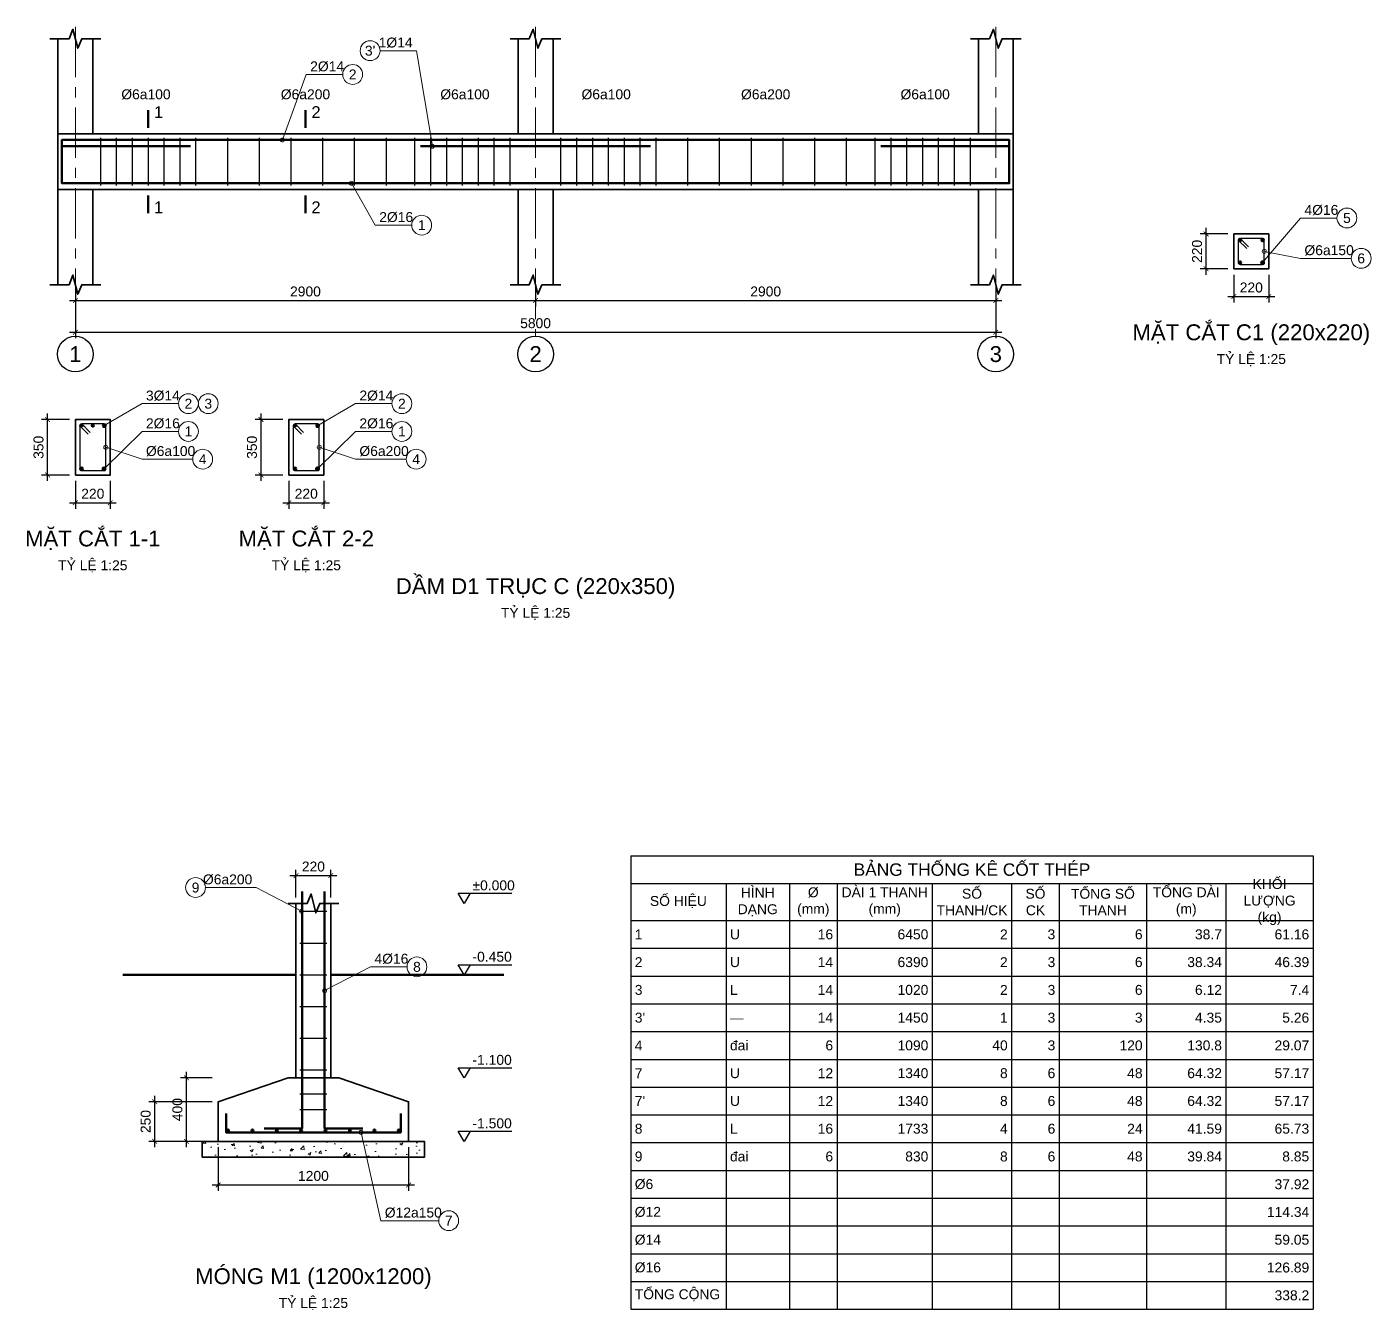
# Model space of a CAD drawing. Header units: millimetres. Extents: x -3500 to 198005, y -63125 to 18900.
# Drawn here: x -305 to 8165, y -52064 to -43975 of the extents above; entities that cross this region are included whole.
import ezdxf
from ezdxf.enums import TextEntityAlignment as Align

# ---------------------------------------------------------------- set-up
doc = ezdxf.new("R2010")
doc.units = ezdxf.units.MM
doc.header["$LTSCALE"] = 40
doc.linetypes.add('CENTER', pattern=[50.8, 31.75, -6.35, 6.35, -6.35])
for name, color, linetype, lineweight in [('A-ELEV-OTLN', 7, 'Continuous', 50), ('S-ANNO-DIMS', 1, 'Continuous', 18), ('S-ANNO-SYMB', 7, 'Continuous', 25), ('S-ANNO-TEXT', 7, 'Continuous', 18), ('S-CONC', 7, 'Continuous', 35), ('S-CONC-PATT', 8, 'Continuous', 9), ('S-GRID', 1, 'CENTER', 18), ('S-GRID-IDEN', 7, 'Continuous', 25), ('S-REBR', 1, 'Continuous', 50), ('S-REBR-STIR', 3, 'Continuous', 25)]:
    doc.layers.add(name, color=color, linetype=linetype, lineweight=lineweight)
doc.styles.add('MCP-ARIAL', font='arial.ttf')
doc.dimstyles.new('MCP-1-25', dxfattribs={"dimscale": 25, "dimtxt": 2.5, "dimasz": 1.2, "dimexe": 1.5, "dimexo": 1.5, "dimgap": 1, "dimtad": 1, "dimdec": 0, "dimdsep": 46, "dimtxsty": 'MCP-ARIAL', "dimblk": 'ARCHTICK', "dimblk1": 'ARCHTICK', "dimblk2": 'ARCHTICK', "dimcen": 0.09, "dimdle": 1.5, "dimclrd": 256, "dimclre": 256, "dimclrt": 256, "dimadec": 0, "dimazin": 0, "dimtfac": 1, "dimtdec": 4, "dimtmove": 2, "dimatfit": 3, "dimfxl": 1, "dimtolj": 1, "dimtzin": 0, "dimarcsym": 0})

# ---------------------------------------------------------------- blocks, each defined once
blk = doc.blocks.new('_ArchTick')
at = {"color": 0, "linetype": 'ByBlock', "const_width": 0.15}
blk.add_lwpolyline([(-0.5, -0.5), (0.5, 0.5)], dxfattribs=at)
blk = doc.blocks.new('*D76')
at = {"layer": 'Defpoints', "color": 0, "transparency": 16777216}
for p in [(0, -45600), (2900, -45600), (2900, -45700)]:
    blk.add_point(p, dxfattribs=at)
at = {"layer": 'S-ANNO-DIMS', "lineweight": -2, "transparency": 16777216}
for p, q in [((0, -45637.5), (0, -45737.5)), ((2900, -45637.5), (2900, -45737.5)), ((-37.5, -45700), (2937.5, -45700))]:
    blk.add_line(p, q, dxfattribs=at)
at = {"layer": 'S-ANNO-DIMS', "lineweight": -2, "transparency": 16777216, "xscale": 30, "yscale": 30, "zscale": 30, "rotation": 180}
blk.add_blockref('_ArchTick', (0, -45700), dxfattribs=at)
at = {"layer": 'S-ANNO-DIMS', "lineweight": -2, "transparency": 16777216, "xscale": 30, "yscale": 30, "zscale": 30}
blk.add_blockref('_ArchTick', (2900, -45700), dxfattribs=at)
at = {"layer": 'S-ANNO-DIMS', "transparency": 16777216, "insert": (1450, -45643.1), "char_height": 62.5, "attachment_point": 5, "style": 'MCP-ARIAL'}
blk.add_mtext('\\A1;2900', dxfattribs=at)
blk = doc.blocks.new('*D77')
at = {"layer": 'Defpoints', "color": 0, "transparency": 16777216}
for p in [(2900, -45600), (5800, -45600), (5800, -45700)]:
    blk.add_point(p, dxfattribs=at)
at = {"layer": 'S-ANNO-DIMS', "lineweight": -2, "transparency": 16777216}
for p, q in [((2900, -45637.5), (2900, -45737.5)), ((5800, -45637.5), (5800, -45737.5)), ((2862.5, -45700), (5837.5, -45700))]:
    blk.add_line(p, q, dxfattribs=at)
at = {"layer": 'S-ANNO-DIMS', "lineweight": -2, "transparency": 16777216, "xscale": 30, "yscale": 30, "zscale": 30, "rotation": 180}
blk.add_blockref('_ArchTick', (2900, -45700), dxfattribs=at)
at = {"layer": 'S-ANNO-DIMS', "lineweight": -2, "transparency": 16777216, "xscale": 30, "yscale": 30, "zscale": 30}
blk.add_blockref('_ArchTick', (5800, -45700), dxfattribs=at)
at = {"layer": 'S-ANNO-DIMS', "transparency": 16777216, "insert": (4350, -45643.1), "char_height": 62.5, "attachment_point": 5, "style": 'MCP-ARIAL'}
blk.add_mtext('\\A1;2900', dxfattribs=at)
blk = doc.blocks.new('*D78')
at = {"layer": 'Defpoints', "color": 0, "transparency": 16777216}
for p in [(0, -45600), (5800, -45600), (5800, -45900)]:
    blk.add_point(p, dxfattribs=at)
at = {"layer": 'S-ANNO-DIMS', "lineweight": -2, "transparency": 16777216}
for p, q in [((0, -45637.5), (0, -45937.5)), ((5800, -45637.5), (5800, -45937.5)), ((-37.5, -45900), (5837.5, -45900))]:
    blk.add_line(p, q, dxfattribs=at)
at = {"layer": 'S-ANNO-DIMS', "lineweight": -2, "transparency": 16777216, "xscale": 30, "yscale": 30, "zscale": 30, "rotation": 180}
blk.add_blockref('_ArchTick', (0, -45900), dxfattribs=at)
at = {"layer": 'S-ANNO-DIMS', "lineweight": -2, "transparency": 16777216, "xscale": 30, "yscale": 30, "zscale": 30}
blk.add_blockref('_ArchTick', (5800, -45900), dxfattribs=at)
at = {"layer": 'S-ANNO-DIMS', "transparency": 16777216, "insert": (2900, -45843.1), "char_height": 62.5, "attachment_point": 5, "style": 'MCP-ARIAL'}
blk.add_mtext('\\A1;5800', dxfattribs=at)
blk = doc.blocks.new('*D79')
at = {"layer": 'Defpoints', "color": 0, "transparency": 16777216}
for p in [(0, -46800), (220, -46800), (220, -46975)]:
    blk.add_point(p, dxfattribs=at)
at = {"layer": 'S-ANNO-DIMS', "lineweight": -2, "transparency": 16777216}
for p, q in [((0, -46837.5), (0, -47012.5)), ((220, -46837.5), (220, -47012.5)), ((-37.5, -46975), (257.5, -46975))]:
    blk.add_line(p, q, dxfattribs=at)
at = {"layer": 'S-ANNO-DIMS', "lineweight": -2, "transparency": 16777216, "xscale": 30, "yscale": 30, "zscale": 30, "rotation": 180}
blk.add_blockref('_ArchTick', (0, -46975), dxfattribs=at)
at = {"layer": 'S-ANNO-DIMS', "lineweight": -2, "transparency": 16777216, "xscale": 30, "yscale": 30, "zscale": 30}
blk.add_blockref('_ArchTick', (220, -46975), dxfattribs=at)
at = {"layer": 'S-ANNO-DIMS', "transparency": 16777216, "insert": (110, -46918.1), "char_height": 62.5, "attachment_point": 5, "style": 'MCP-ARIAL'}
blk.add_mtext('\\A1;220', dxfattribs=at)
blk = doc.blocks.new('*D80')
at = {"layer": 'Defpoints', "color": 0, "transparency": 16777216}
for p in [(-175, -46450), (0, -46450), (0, -46800)]:
    blk.add_point(p, dxfattribs=at)
at = {"layer": 'S-ANNO-DIMS', "lineweight": -2, "transparency": 16777216}
for p, q in [((-175, -46837.5), (-175, -46412.5)), ((-37.5, -46450), (-212.5, -46450)), ((-37.5, -46800), (-212.5, -46800))]:
    blk.add_line(p, q, dxfattribs=at)
at = {"layer": 'S-ANNO-DIMS', "lineweight": -2, "transparency": 16777216, "xscale": 30, "yscale": 30, "zscale": 30}
for p, rotation in [((-175, -46450), 90), ((-175, -46800), 270)]:
    blk.add_blockref('_ArchTick', p, dxfattribs=dict(at, rotation=rotation))
at = {"layer": 'S-ANNO-DIMS', "transparency": 16777216, "insert": (-231.9, -46625), "char_height": 62.5, "attachment_point": 5, "rotation": 90, "style": 'MCP-ARIAL'}
blk.add_mtext('\\A1;350', dxfattribs=at)
blk = doc.blocks.new('*D81')
at = {"layer": 'Defpoints', "color": 0, "transparency": 16777216}
for p in [(1345, -46800), (1565, -46800), (1565, -46975)]:
    blk.add_point(p, dxfattribs=at)
at = {"layer": 'S-ANNO-DIMS', "lineweight": -2, "transparency": 16777216}
for p, q in [((1345, -46837.5), (1345, -47012.5)), ((1565, -46837.5), (1565, -47012.5)), ((1307.5, -46975), (1602.5, -46975))]:
    blk.add_line(p, q, dxfattribs=at)
at = {"layer": 'S-ANNO-DIMS', "lineweight": -2, "transparency": 16777216, "xscale": 30, "yscale": 30, "zscale": 30, "rotation": 180}
blk.add_blockref('_ArchTick', (1345, -46975), dxfattribs=at)
at = {"layer": 'S-ANNO-DIMS', "lineweight": -2, "transparency": 16777216, "xscale": 30, "yscale": 30, "zscale": 30}
blk.add_blockref('_ArchTick', (1565, -46975), dxfattribs=at)
at = {"layer": 'S-ANNO-DIMS', "transparency": 16777216, "insert": (1455, -46918.1), "char_height": 62.5, "attachment_point": 5, "style": 'MCP-ARIAL'}
blk.add_mtext('\\A1;220', dxfattribs=at)
blk = doc.blocks.new('*D82')
at = {"layer": 'Defpoints', "color": 0, "transparency": 16777216}
for p in [(1170, -46450), (1345, -46450), (1345, -46800)]:
    blk.add_point(p, dxfattribs=at)
at = {"layer": 'S-ANNO-DIMS', "lineweight": -2, "transparency": 16777216}
for p, q in [((1170, -46837.5), (1170, -46412.5)), ((1307.5, -46450), (1132.5, -46450)), ((1307.5, -46800), (1132.5, -46800))]:
    blk.add_line(p, q, dxfattribs=at)
at = {"layer": 'S-ANNO-DIMS', "lineweight": -2, "transparency": 16777216, "xscale": 30, "yscale": 30, "zscale": 30}
for p, rotation in [((1170, -46450), 90), ((1170, -46800), 270)]:
    blk.add_blockref('_ArchTick', p, dxfattribs=dict(at, rotation=rotation))
at = {"layer": 'S-ANNO-DIMS', "transparency": 16777216, "insert": (1113.1, -46625), "char_height": 62.5, "attachment_point": 5, "rotation": 90, "style": 'MCP-ARIAL'}
blk.add_mtext('\\A1;350', dxfattribs=at)
blk = doc.blocks.new('*D83')
at = {"layer": 'Defpoints', "color": 0, "transparency": 16777216}
for p in [(7300, -45500), (7520, -45500), (7520, -45675)]:
    blk.add_point(p, dxfattribs=at)
at = {"layer": 'S-ANNO-DIMS', "lineweight": -2, "transparency": 16777216}
for p, q in [((7300, -45537.5), (7300, -45712.5)), ((7520, -45537.5), (7520, -45712.5)), ((7262.5, -45675), (7557.5, -45675))]:
    blk.add_line(p, q, dxfattribs=at)
at = {"layer": 'S-ANNO-DIMS', "lineweight": -2, "transparency": 16777216, "xscale": 30, "yscale": 30, "zscale": 30, "rotation": 180}
blk.add_blockref('_ArchTick', (7300, -45675), dxfattribs=at)
at = {"layer": 'S-ANNO-DIMS', "lineweight": -2, "transparency": 16777216, "xscale": 30, "yscale": 30, "zscale": 30}
blk.add_blockref('_ArchTick', (7520, -45675), dxfattribs=at)
at = {"layer": 'S-ANNO-DIMS', "transparency": 16777216, "insert": (7410, -45618.1), "char_height": 62.5, "attachment_point": 5, "style": 'MCP-ARIAL'}
blk.add_mtext('\\A1;220', dxfattribs=at)
blk = doc.blocks.new('*D84')
at = {"layer": 'Defpoints', "color": 0, "transparency": 16777216}
for p in [(7125, -45280), (7300, -45280), (7300, -45500)]:
    blk.add_point(p, dxfattribs=at)
at = {"layer": 'S-ANNO-DIMS', "lineweight": -2, "transparency": 16777216}
for p, q in [((7262.5, -45280), (7087.5, -45280)), ((7125, -45537.5), (7125, -45242.5)), ((7262.5, -45500), (7087.5, -45500))]:
    blk.add_line(p, q, dxfattribs=at)
at = {"layer": 'S-ANNO-DIMS', "lineweight": -2, "transparency": 16777216, "xscale": 30, "yscale": 30, "zscale": 30}
for p, rotation in [((7125, -45280), 90), ((7125, -45500), 270)]:
    blk.add_blockref('_ArchTick', p, dxfattribs=dict(at, rotation=rotation))
at = {"layer": 'S-ANNO-DIMS', "transparency": 16777216, "insert": (7068.1, -45390), "char_height": 62.5, "attachment_point": 5, "rotation": 90, "style": 'MCP-ARIAL'}
blk.add_mtext('\\A1;220', dxfattribs=at)
blk = doc.blocks.new('*D85')
at = {"layer": 'Defpoints', "color": 0, "transparency": 16777216}
for p in [(900, -51000), (2100, -51000), (2100, -51275)]:
    blk.add_point(p, dxfattribs=at)
at = {"layer": 'S-ANNO-DIMS', "lineweight": -2, "transparency": 16777216}
for p, q in [((900, -51037.5), (900, -51312.5)), ((2100, -51037.5), (2100, -51312.5)), ((862.5, -51275), (2137.5, -51275))]:
    blk.add_line(p, q, dxfattribs=at)
at = {"layer": 'S-ANNO-DIMS', "lineweight": -2, "transparency": 16777216, "xscale": 30, "yscale": 30, "zscale": 30, "rotation": 180}
blk.add_blockref('_ArchTick', (900, -51275), dxfattribs=at)
at = {"layer": 'S-ANNO-DIMS', "lineweight": -2, "transparency": 16777216, "xscale": 30, "yscale": 30, "zscale": 30}
blk.add_blockref('_ArchTick', (2100, -51275), dxfattribs=at)
at = {"layer": 'S-ANNO-DIMS', "transparency": 16777216, "insert": (1500, -51218.1), "char_height": 62.5, "attachment_point": 5, "style": 'MCP-ARIAL'}
blk.add_mtext('\\A1;1200', dxfattribs=at)
blk = doc.blocks.new('*D86')
at = {"layer": 'Defpoints', "color": 0, "transparency": 16777216}
for p in [(1610, -49325), (1390, -49500), (1610, -49500)]:
    blk.add_point(p, dxfattribs=at)
at = {"layer": 'S-ANNO-DIMS', "lineweight": -2, "transparency": 16777216}
for p, q in [((1390, -49462.5), (1390, -49287.5)), ((1610, -49462.5), (1610, -49287.5)), ((1352.5, -49325), (1647.5, -49325))]:
    blk.add_line(p, q, dxfattribs=at)
at = {"layer": 'S-ANNO-DIMS', "lineweight": -2, "transparency": 16777216, "xscale": 30, "yscale": 30, "zscale": 30, "rotation": 180}
blk.add_blockref('_ArchTick', (1390, -49325), dxfattribs=at)
at = {"layer": 'S-ANNO-DIMS', "lineweight": -2, "transparency": 16777216, "xscale": 30, "yscale": 30, "zscale": 30}
blk.add_blockref('_ArchTick', (1610, -49325), dxfattribs=at)
at = {"layer": 'S-ANNO-DIMS', "transparency": 16777216, "insert": (1500, -49268.1), "char_height": 62.5, "attachment_point": 5, "style": 'MCP-ARIAL'}
blk.add_mtext('\\A1;220', dxfattribs=at)
blk = doc.blocks.new('*D87')
at = {"layer": 'Defpoints', "color": 0, "transparency": 16777216}
for p in [(700, -50600), (900, -50600), (900, -51000)]:
    blk.add_point(p, dxfattribs=at)
at = {"layer": 'S-ANNO-DIMS', "lineweight": -2, "transparency": 16777216}
for p, q in [((700, -51037.5), (700, -50562.5)), ((862.5, -50600), (662.5, -50600)), ((862.5, -51000), (662.5, -51000))]:
    blk.add_line(p, q, dxfattribs=at)
at = {"layer": 'S-ANNO-DIMS', "lineweight": -2, "transparency": 16777216, "xscale": 30, "yscale": 30, "zscale": 30}
for p, rotation in [((700, -50600), 90), ((700, -51000), 270)]:
    blk.add_blockref('_ArchTick', p, dxfattribs=dict(at, rotation=rotation))
at = {"layer": 'S-ANNO-DIMS', "transparency": 16777216, "insert": (643.1, -50800), "char_height": 62.5, "attachment_point": 5, "rotation": 90, "style": 'MCP-ARIAL'}
blk.add_mtext('\\A1;400', dxfattribs=at)
blk = doc.blocks.new('*D88')
at = {"layer": 'Defpoints', "color": 0, "transparency": 16777216}
for p in [(500, -50750), (900, -50750), (900, -51000)]:
    blk.add_point(p, dxfattribs=at)
at = {"layer": 'S-ANNO-DIMS', "lineweight": -2, "transparency": 16777216}
for p, q in [((500, -51037.5), (500, -50712.5)), ((862.5, -50750), (462.5, -50750)), ((862.5, -51000), (462.5, -51000))]:
    blk.add_line(p, q, dxfattribs=at)
at = {"layer": 'S-ANNO-DIMS', "lineweight": -2, "transparency": 16777216, "xscale": 30, "yscale": 30, "zscale": 30}
for p, rotation in [((500, -50750), 90), ((500, -51000), 270)]:
    blk.add_blockref('_ArchTick', p, dxfattribs=dict(at, rotation=rotation))
at = {"layer": 'S-ANNO-DIMS', "transparency": 16777216, "insert": (443.1, -50875), "char_height": 62.5, "attachment_point": 5, "rotation": 90, "style": 'MCP-ARIAL'}
blk.add_mtext('\\A1;250', dxfattribs=at)
blk = doc.blocks.new('*T89')
at = {"layer": 'S-ANNO-TEXT', "color": 0, "linetype": 'ByBlock', "lineweight": -2, "transparency": 16777216}
for p, q in [((0, 0), (4300, 0)), ((0, 0), (0, -2858.1)), ((4300, 0), (4300, -2858.1)), ((0, -175), (4300, -175)), ((600, -175), (600, -2858.1)), ((1000, -175), (1000, -2858.1)), ((1300, -175), (1300, -2858.1)), ((1900, -175), (1900, -2858.1)), ((2400, -175), (2400, -2858.1)), ((2700, -175), (2700, -2858.1)), ((3250, -175), (3250, -2858.1)), ((3750, -175), (3750, -2858.1)), ((0, -408.1), (4300, -408.1)), ((0, -583.1), (4300, -583.1)), ((0, -758.1), (4300, -758.1)), ((0, -933.1), (4300, -933.1)), ((0, -1108.1), (4300, -1108.1)), ((0, -1283.1), (4300, -1283.1)), ((0, -1458.1), (4300, -1458.1)), ((0, -1633.1), (4300, -1633.1)), ((0, -1808.1), (4300, -1808.1)), ((0, -1983.1), (4300, -1983.1)), ((0, -2158.1), (4300, -2158.1)), ((0, -2333.1), (4300, -2333.1)), ((0, -2508.1), (4300, -2508.1)), ((0, -2683.1), (4300, -2683.1)), ((0, -2858.1), (4300, -2858.1))]:
    blk.add_line(p, q, dxfattribs=at)
at = {"layer": 'S-ANNO-TEXT', "color": 0, "transparency": 16777216, "style": 'MCP-ARIAL'}
for s, insert, char_height, width, attachment_point in [('BẢNG THỐNG KÊ CỐT THÉP', (2150, -87.5), 78.125, 4250, 5), ('KHỐI LƯỢNG (kg)', (4025, -291.6), 62.5, 500, 5), ('SỐ HIỆU', (300, -291.6), 62.5, 550, 5), ('HÌNH DẠNG', (800, -291.6), 62.5, 350, 5), ('Ø (mm)', (1150, -291.6), 62.5, 250, 5), ('DÀI 1 THANH (mm)', (1600, -291.6), 62.5, 550, 5), ('SỐ THANH/CK', (2150, -291.6), 62.5, 450, 5), ('SỐ CK', (2550, -291.6), 62.5, 250, 5), ('TỔNG SỐ THANH', (2975, -291.6), 62.5, 500, 5), ('TỔNG DÀI (m)', (3500, -291.6), 62.5, 450, 5), ('1', (25, -495.6), 62.5, 550, 4), ('U', (625, -495.6), 62.5, 350, 4), ('16', (1275, -495.6), 62.5, 250, 6), ('6450', (1875, -495.6), 62.5, 550, 6), ('2', (2375, -495.6), 62.5, 450, 6), ('3', (2675, -495.6), 62.5, 250, 6), ('6', (3225, -495.6), 62.5, 500, 6), ('38.7', (3725, -495.6), 62.5, 450, 6), ('61.16', (4275, -495.6), 62.5, 500, 6), ('2', (25, -670.6), 62.5, 550, 4), ('U', (625, -670.6), 62.5, 350, 4), ('14', (1275, -670.6), 62.5, 250, 6), ('6390', (1875, -670.6), 62.5, 550, 6), ('2', (2375, -670.6), 62.5, 450, 6), ('3', (2675, -670.6), 62.5, 250, 6), ('6', (3225, -670.6), 62.5, 500, 6), ('38.34', (3725, -670.6), 62.5, 450, 6), ('46.39', (4275, -670.6), 62.5, 500, 6), ('3', (25, -845.6), 62.5, 550, 4), ('L', (625, -845.6), 62.5, 350, 4), ('14', (1275, -845.6), 62.5, 250, 6), ('1020', (1875, -845.6), 62.5, 550, 6), ('2', (2375, -845.6), 62.5, 450, 6), ('3', (2675, -845.6), 62.5, 250, 6), ('6', (3225, -845.6), 62.5, 500, 6), ('6.12', (3725, -845.6), 62.5, 450, 6), ('7.4', (4275, -845.6), 62.5, 500, 6), ("3'", (25, -1020.6), 62.5, 550, 4), ('14', (1275, -1020.6), 62.5, 250, 6), ('1450', (1875, -1020.6), 62.5, 550, 6), ('1', (2375, -1020.6), 62.5, 450, 6), ('3', (2675, -1020.6), 62.5, 250, 6), ('3', (3225, -1020.6), 62.5, 500, 6), ('4.35', (3725, -1020.6), 62.5, 450, 6), ('5.26', (4275, -1020.6), 62.5, 500, 6), ('—', (625, -1020.6), 62.5, 350, 4), ('4', (25, -1195.6), 62.5, 550, 4), ('đai', (625, -1195.6), 62.5, 350, 4), ('6', (1275, -1195.6), 62.5, 250, 6), ('1090', (1875, -1195.6), 62.5, 550, 6), ('40', (2375, -1195.6), 62.5, 450, 6), ('3', (2675, -1195.6), 62.5, 250, 6), ('120', (3225, -1195.6), 62.5, 500, 6), ('130.8', (3725, -1195.6), 62.5, 450, 6), ('29.07', (4275, -1195.6), 62.5, 500, 6), ('7', (25, -1370.6), 62.5, 550, 4), ('U', (625, -1370.6), 62.5, 350, 4), ('12', (1275, -1370.6), 62.5, 250, 6), ('1340', (1875, -1370.6), 62.5, 550, 6), ('8', (2375, -1370.6), 62.5, 450, 6), ('6', (2675, -1370.6), 62.5, 250, 6), ('48', (3225, -1370.6), 62.5, 500, 6), ('64.32', (3725, -1370.6), 62.5, 450, 6), ('57.17', (4275, -1370.6), 62.5, 500, 6), ("7'", (25, -1545.6), 62.5, 550, 4), ('U', (625, -1545.6), 62.5, 350, 4), ('12', (1275, -1545.6), 62.5, 250, 6), ('1340', (1875, -1545.6), 62.5, 550, 6), ('8', (2375, -1545.6), 62.5, 450, 6), ('6', (2675, -1545.6), 62.5, 250, 6), ('48', (3225, -1545.6), 62.5, 500, 6), ('64.32', (3725, -1545.6), 62.5, 450, 6), ('57.17', (4275, -1545.6), 62.5, 500, 6), ('8', (25, -1720.6), 62.5, 550, 4), ('L', (625, -1720.6), 62.5, 350, 4), ('16', (1275, -1720.6), 62.5, 250, 6), ('1733', (1875, -1720.6), 62.5, 550, 6), ('4', (2375, -1720.6), 62.5, 450, 6), ('6', (2675, -1720.6), 62.5, 250, 6), ('24', (3225, -1720.6), 62.5, 500, 6), ('41.59', (3725, -1720.6), 62.5, 450, 6), ('65.73', (4275, -1720.6), 62.5, 500, 6), ('9', (25, -1895.6), 62.5, 550, 4), ('đai', (625, -1895.6), 62.5, 350, 4), ('6', (1275, -1895.6), 62.5, 250, 6), ('830', (1875, -1895.6), 62.5, 550, 6), ('8', (2375, -1895.6), 62.5, 450, 6), ('6', (2675, -1895.6), 62.5, 250, 6), ('48', (3225, -1895.6), 62.5, 500, 6), ('39.84', (3725, -1895.6), 62.5, 450, 6), ('8.85', (4275, -1895.6), 62.5, 500, 6), ('Ø6', (25, -2070.6), 62.5, 550, 4), ('37.92', (4275, -2070.6), 62.5, 500, 6), ('Ø12', (25, -2245.6), 62.5, 550, 4), ('114.34', (4275, -2245.6), 62.5, 500, 6), ('Ø14', (25, -2420.6), 62.5, 550, 4), ('59.05', (4275, -2420.6), 62.5, 500, 6), ('Ø16', (25, -2595.6), 62.5, 550, 4), ('126.89', (4275, -2595.6), 62.5, 500, 6), ('TỔNG CỘNG', (25, -2770.6), 62.5, 550, 4), ('338.2', (4275, -2770.6), 62.5, 500, 6)]:
    blk.add_mtext(s, dxfattribs=dict(at, insert=insert, char_height=char_height, width=width, attachment_point=attachment_point))

msp = doc.modelspace()

# ---------------------------------------------------------------- hatches: boundary and pattern name
at = {"layer": 'S-CONC-PATT'}
h = msp.add_hatch(dxfattribs=at)
h.set_pattern_fill('AR-CONC', color=256, style=0)
h.paths.add_polyline_path([(800, -51100), (2200, -51100), (2200, -51000), (800, -51000)], flags=16)
at = {"layer": 'S-REBR'}
for points in [[(7347, -45319), (7345.93, -45315), (7343, -45312.07), (7339, -45311), (7335, -45312.07), (7332.07, -45315), (7331, -45319), (7332.07, -45323), (7335, -45325.93), (7339, -45327), (7343, -45325.93), (7345.93, -45323)], [(7489, -45319), (7487.93, -45315), (7485, -45312.07), (7481, -45311), (7477, -45312.07), (7474.07, -45315), (7473, -45319), (7474.07, -45323), (7477, -45325.93), (7481, -45327), (7485, -45325.93), (7487.93, -45323)], [(7347, -45461), (7345.93, -45457), (7343, -45454.07), (7339, -45453), (7335, -45454.07), (7332.07, -45457), (7331, -45461), (7332.07, -45465), (7335, -45467.93), (7339, -45469), (7343, -45467.93), (7345.93, -45465)], [(7489, -45461), (7487.93, -45457), (7485, -45454.07), (7481, -45453), (7477, -45454.07), (7474.07, -45457), (7473, -45461), (7474.07, -45465), (7477, -45467.93), (7481, -45469), (7485, -45467.93), (7487.93, -45465)], [(45, -46488), (44.06, -46484.5), (41.5, -46481.94), (38, -46481), (34.5, -46481.94), (31.94, -46484.5), (31, -46488), (31.94, -46491.5), (34.5, -46494.06), (38, -46495), (41.5, -46494.06), (44.06, -46491.5)], [(117, -46488), (116.06, -46484.5), (113.5, -46481.94), (110, -46481), (106.5, -46481.94), (103.94, -46484.5), (103, -46488), (103.94, -46491.5), (106.5, -46494.06), (110, -46495), (113.5, -46494.06), (116.06, -46491.5)], [(189, -46488), (188.06, -46484.5), (185.5, -46481.94), (182, -46481), (178.5, -46481.94), (175.94, -46484.5), (175, -46488), (175.94, -46491.5), (178.5, -46494.06), (182, -46495), (185.5, -46494.06), (188.06, -46491.5)], [(1390, -46488), (1389.06, -46484.5), (1386.5, -46481.94), (1383, -46481), (1379.5, -46481.94), (1376.94, -46484.5), (1376, -46488), (1376.94, -46491.5), (1379.5, -46494.06), (1383, -46495), (1386.5, -46494.06), (1389.06, -46491.5)], [(1534, -46488), (1533.06, -46484.5), (1530.5, -46481.94), (1527, -46481), (1523.5, -46481.94), (1520.94, -46484.5), (1520, -46488), (1520.94, -46491.5), (1523.5, -46494.06), (1527, -46495), (1530.5, -46494.06), (1533.06, -46491.5)], [(47, -46761), (45.93, -46757), (43, -46754.07), (39, -46753), (35, -46754.07), (32.07, -46757), (31, -46761), (32.07, -46765), (35, -46767.93), (39, -46769), (43, -46767.93), (45.93, -46765)], [(189, -46761), (187.93, -46757), (185, -46754.07), (181, -46753), (177, -46754.07), (174.07, -46757), (173, -46761), (174.07, -46765), (177, -46767.93), (181, -46769), (185, -46767.93), (187.93, -46765)], [(1392, -46761), (1390.93, -46757), (1388, -46754.07), (1384, -46753), (1380, -46754.07), (1377.07, -46757), (1376, -46761), (1377.07, -46765), (1380, -46767.93), (1384, -46769), (1388, -46767.93), (1390.93, -46765)], [(1534, -46761), (1532.93, -46757), (1530, -46754.07), (1526, -46753), (1522, -46754.07), (1519.07, -46757), (1518, -46761), (1519.07, -46765), (1522, -46767.93), (1526, -46769), (1530, -46767.93), (1532.93, -46765)], [(968, -50932), (966.85, -50928.47), (963.85, -50926.29), (960.15, -50926.29), (957.15, -50928.47), (956, -50932), (957.15, -50935.53), (960.15, -50937.71), (963.85, -50937.71), (966.85, -50935.53)], [(1121.71, -50932), (1120.57, -50928.47), (1117.57, -50926.29), (1113.86, -50926.29), (1110.86, -50928.47), (1109.71, -50932), (1110.86, -50935.53), (1113.86, -50937.71), (1117.57, -50937.71), (1120.57, -50935.53)], [(1275.43, -50932), (1274.28, -50928.47), (1271.28, -50926.29), (1267.57, -50926.29), (1264.57, -50928.47), (1263.43, -50932), (1264.57, -50935.53), (1267.57, -50937.71), (1271.28, -50937.71), (1274.28, -50935.53)], [(1429.14, -50932), (1428, -50928.47), (1425, -50926.29), (1421.29, -50926.29), (1418.29, -50928.47), (1417.14, -50932), (1418.29, -50935.53), (1421.29, -50937.71), (1425, -50937.71), (1428, -50935.53)], [(1582.86, -50932), (1581.71, -50928.47), (1578.71, -50926.29), (1575, -50926.29), (1572, -50928.47), (1570.86, -50932), (1572, -50935.53), (1575, -50937.71), (1578.71, -50937.71), (1581.71, -50935.53)], [(1736.57, -50932), (1735.43, -50928.47), (1732.43, -50926.29), (1728.72, -50926.29), (1725.72, -50928.47), (1724.57, -50932), (1725.72, -50935.53), (1728.72, -50937.71), (1732.43, -50937.71), (1735.43, -50935.53)], [(1890.29, -50932), (1889.14, -50928.47), (1886.14, -50926.29), (1882.43, -50926.29), (1879.43, -50928.47), (1878.29, -50932), (1879.43, -50935.53), (1882.43, -50937.71), (1886.14, -50937.71), (1889.14, -50935.53)], [(2044, -50932), (2042.85, -50928.47), (2039.85, -50926.29), (2036.15, -50926.29), (2033.15, -50928.47), (2032, -50932), (2033.15, -50935.53), (2036.15, -50937.71), (2039.85, -50937.71), (2042.85, -50935.53)]]:
    msp.add_hatch(color=256, dxfattribs=at).paths.add_polyline_path(points, flags=16)

# ---------------------------------------------------------------- linework, layer by layer
at = {"layer": 'A-ELEV-OTLN'}
for p, q in [((300, -49950), (1390, -49950)), ((1610, -49950), (2700, -49950))]:
    msp.add_line(p, q, dxfattribs=at)
at = {"layer": 'S-ANNO-SYMB'}
for p, q in [((2412.5, -49436.25), (2750, -49436.25)), ((2412.5, -49886.25), (2750, -49886.25)), ((2412.5, -50536.25), (2750, -50536.25)), ((2412.5, -50936.25), (2750, -50936.25))]:
    msp.add_line(p, q, dxfattribs=at)
at = {"layer": 'S-ANNO-SYMB', "const_width": 15}
for points in [[(458, -44612.5), (458, -44500)], [(1450, -44612.5), (1450, -44500)], [(458, -45037.5), (458, -45150)], [(1450, -45037.5), (1450, -45150)]]:
    msp.add_lwpolyline(points, dxfattribs=at)
at = {"layer": 'S-ANNO-SYMB'}
for points in [[(2450, -49500), (2412.5, -49436.25), (2487.5, -49436.25)], [(2450, -49950), (2412.5, -49886.25), (2487.5, -49886.25)], [(2450, -50600), (2412.5, -50536.25), (2487.5, -50536.25)], [(2450, -51000), (2412.5, -50936.25), (2487.5, -50936.25)]]:
    msp.add_lwpolyline(points, close=True, dxfattribs=at)
at = {"layer": 'S-ANNO-TEXT'}
for points in [[(2250, -44727), (2150, -44125), (1920, -44125)], [(1305, -44688), (1455, -44275), (1685, -44275)], [(1740, -44961), (1890, -45225), (2120, -45225)], [(7481, -45461), (7720, -45180), (7950, -45180)], [(7492, -45390), (7720, -45434), (8040, -45434)], [(182, -46488), (420, -46350), (650, -46350)], [(1527, -46488), (1765, -46350), (1995, -46350)], [(181, -46761), (420, -46525), (650, -46525)], [(1526, -46761), (1765, -46525), (1995, -46525)], [(192, -46625), (420, -46700), (740, -46700)], [(1537, -46625), (1765, -46700), (2085, -46700)], [(1425, -49550), (1140, -49400), (820, -49400)], [(1571, -50050), (1860, -49900), (2090, -49900)], [(1800, -50944), (1925, -51500), (2290, -51500)]]:
    msp.add_lwpolyline(points, dxfattribs=at)
for centre, radius in [((1857.5, -44125), 62.5), ((1747.5, -44275), 62.5), ((1305, -44688), 12.5), ((2250, -44727), 12.5), ((1740, -44961), 12.5), ((8012.5, -45180), 62.5), ((2182.5, -45225), 62.5), ((7492, -45390), 12.5), ((8102.5, -45434), 62.5), ((7481, -45461), 12.5), ((712.5, -46350), 62.5), ((837.5, -46350), 62.5), ((2057.5, -46350), 62.5), ((182, -46488), 12.5), ((712.5, -46525), 62.5), ((1527, -46488), 12.5), ((2057.5, -46525), 62.5), ((192, -46625), 12.5), ((802.5, -46700), 62.5), ((1537, -46625), 12.5), ((2147.5, -46700), 62.5), ((181, -46761), 12.5), ((1526, -46761), 12.5), ((757.5, -49400), 62.5), ((1425, -49550), 12.5), ((2152.5, -49900), 62.5), ((1571, -50050), 12.5), ((1800, -50944), 12.5), ((2352.5, -51500), 62.5)]:
    msp.add_circle(centre, radius, dxfattribs=at)
at = {"layer": 'S-CONC'}
for p, q in [((-110, -44650), (-110, -44050)), ((110, -44650), (110, -44050)), ((2790, -44650), (2790, -44050)), ((3010, -44650), (3010, -44050)), ((5690, -44650), (5690, -44050)), ((5910, -44650), (5910, -44050)), ((-110, -45600), (-110, -45000)), ((110, -45600), (110, -45000)), ((2790, -45600), (2790, -45000)), ((3010, -45600), (3010, -45000)), ((5690, -45600), (5690, -45000)), ((5910, -45600), (5910, -45000)), ((1390, -50600), (1390, -49500)), ((1610, -50600), (1610, -49500))]:
    msp.add_line(p, q, dxfattribs=at)
for points in [[(-160, -44050), (-40, -44050), (-15, -43990), (15, -44110), (40, -44050), (160, -44050)], [(2740, -44050), (2860, -44050), (2885, -43990), (2915, -44110), (2940, -44050), (3060, -44050)], [(5640, -44050), (5760, -44050), (5785, -43990), (5815, -44110), (5840, -44050), (5960, -44050)], [(-160, -45600), (-40, -45600), (-15, -45540), (15, -45660), (40, -45600), (160, -45600)], [(2740, -45600), (2860, -45600), (2885, -45540), (2915, -45660), (2940, -45600), (3060, -45600)], [(5640, -45600), (5760, -45600), (5785, -45540), (5815, -45660), (5840, -45600), (5960, -45600)], [(1340, -49500), (1460, -49500), (1485, -49440), (1515, -49560), (1540, -49500), (1660, -49500)]]:
    msp.add_lwpolyline(points, dxfattribs=at)
for points in [[(-110, -45000), (5910, -45000), (5910, -44650), (-110, -44650)], [(7300, -45500), (7520, -45500), (7520, -45280), (7300, -45280)], [(0, -46800), (220, -46800), (220, -46450), (0, -46450)], [(1345, -46800), (1565, -46800), (1565, -46450), (1345, -46450)], [(900, -51000), (2100, -51000), (2100, -50750), (1660, -50600), (1340, -50600), (900, -50750)], [(800, -51100), (2200, -51100), (2200, -51000), (800, -51000)]]:
    msp.add_lwpolyline(points, close=True, dxfattribs=at)
at = {"layer": 'S-GRID', "ltscale": 0.25}
for p, q in [((0, -43975), (0, -45925)), ((2900, -43975), (2900, -45925)), ((5800, -43975), (5800, -45925))]:
    msp.add_line(p, q, dxfattribs=at)
at = {"layer": 'S-GRID-IDEN'}
for centre in [(0, -46037.5), (2900, -46037.5), (5800, -46037.5)]:
    msp.add_circle(centre, 112.5, dxfattribs=at)
at = {"layer": 'S-REBR'}
for points in [[(-85, -44898), (-85, -44688), (5885, -44688), (5885, -44898)], [(-85, -44721), (-85, -44961), (5885, -44961), (5885, -44721)], [(-85, -44937), (-85, -44727), (725, -44727)], [(2175, -44727), (3625, -44727)], [(5075, -44727), (5885, -44727), (5885, -44937)], [(1429, -49425), (1429, -50918), (1189, -50918)], [(1571, -49425), (1571, -50918), (1811, -50918)], [(950, -50824), (950, -50944), (2050, -50944), (2050, -50824)]]:
    msp.add_lwpolyline(points, dxfattribs=at)
for centre, radius in [((7339, -45319), 8), ((7481, -45319), 8), ((7339, -45461), 8), ((7481, -45461), 8), ((38, -46488), 7), ((110, -46488), 7), ((182, -46488), 7), ((1383, -46488), 7), ((1527, -46488), 7), ((39, -46761), 8), ((181, -46761), 8), ((1384, -46761), 8), ((1526, -46761), 8), ((962, -50932), 6), ((1115.71, -50932), 6), ((1269.43, -50932), 6), ((1423.14, -50932), 6), ((1576.86, -50932), 6), ((1730.57, -50932), 6), ((1884.29, -50932), 6), ((2038, -50932), 6)]:
    msp.add_circle(centre, radius, dxfattribs=at)
at = {"layer": 'S-REBR-STIR'}
for p, q in [((160, -44975), (160, -44675)), ((260, -44975), (260, -44675)), ((360, -44975), (360, -44675)), ((460, -44975), (460, -44675)), ((560, -44975), (560, -44675)), ((660, -44975), (660, -44675)), ((760, -44975), (760, -44675)), ((960, -44975), (960, -44675)), ((1160, -44975), (1160, -44675)), ((1360, -44975), (1360, -44675)), ((1560, -44975), (1560, -44675)), ((1760, -44975), (1760, -44675)), ((1960, -44975), (1960, -44675)), ((2140, -44975), (2140, -44675)), ((2240, -44975), (2240, -44675)), ((2340, -44975), (2340, -44675)), ((2440, -44975), (2440, -44675)), ((2540, -44975), (2540, -44675)), ((2640, -44975), (2640, -44675)), ((2740, -44975), (2740, -44675)), ((3060, -44975), (3060, -44675)), ((3160, -44975), (3160, -44675)), ((3260, -44975), (3260, -44675)), ((3360, -44975), (3360, -44675)), ((3460, -44975), (3460, -44675)), ((3560, -44975), (3560, -44675)), ((3660, -44975), (3660, -44675)), ((3860, -44975), (3860, -44675)), ((4060, -44975), (4060, -44675)), ((4260, -44975), (4260, -44675)), ((4460, -44975), (4460, -44675)), ((4660, -44975), (4660, -44675)), ((4860, -44975), (4860, -44675)), ((5040, -44975), (5040, -44675)), ((5140, -44975), (5140, -44675)), ((5240, -44975), (5240, -44675)), ((5340, -44975), (5340, -44675)), ((5440, -44975), (5440, -44675)), ((5540, -44975), (5540, -44675)), ((5640, -44975), (5640, -44675)), ((7340, -45308), (7393.03, -45361.03)), ((7328, -45320), (7381.03, -45373.03)), ((28, -46490), (81.03, -46543.03)), ((40, -46478), (93.03, -46531.03)), ((1373, -46490), (1426.03, -46543.03)), ((1385, -46478), (1438.03, -46531.03)), ((1415, -49550), (1585, -49550)), ((1415, -49750), (1585, -49750)), ((1415, -49950), (1585, -49950)), ((1415, -50150), (1585, -50150)), ((1415, -50350), (1585, -50350)), ((1415, -50550), (1585, -50550)), ((1415, -50700), (1585, -50700)), ((1415, -50800), (1585, -50800))]:
    msp.add_line(p, q, dxfattribs=at)
for points in [[(7340, -45472), (7480, -45472, 0.41421356), (7492, -45460), (7492, -45320, 0.41421356), (7480, -45308), (7340, -45308, 0.41421356), (7328, -45320), (7328, -45460, 0.41421356)], [(40, -46772), (180, -46772, 0.41421356), (192, -46760), (192, -46490, 0.41421356), (180, -46478), (40, -46478, 0.41421356), (28, -46490), (28, -46760, 0.41421356)], [(1385, -46772), (1525, -46772, 0.41421356), (1537, -46760), (1537, -46490, 0.41421356), (1525, -46478), (1385, -46478, 0.41421356), (1373, -46490), (1373, -46760, 0.41421356)]]:
    msp.add_lwpolyline(points, format="xyb", close=True, dxfattribs=at)

# ---------------------------------------------------------------- block references
msp.add_blockref('*T89', (3500, -49200))

# ---------------------------------------------------------------- texts
at = {"layer": 'S-ANNO-SYMB', "style": 'MCP-ARIAL'}
for s, height, p in [('1', 75, (495.5, -44550)), ('2', 75, (1487.5, -44550)), ('1', 75, (495.5, -45150)), ('2', 75, (1487.5, -45150)), ('±0.000', 62.5, (2502.5, -49417.5)), ('-0.450', 62.5, (2502.5, -49867.5)), ('-1.100', 62.5, (2502.5, -50517.5)), ('-1.500', 62.5, (2502.5, -50917.5))]:
    msp.add_text(s, height=height, dxfattribs=at).set_placement(p)
at = {"layer": 'S-ANNO-TEXT', "style": 'MCP-ARIAL'}
for s, p in [('1Ø14', (2125, -44105)), ('Ø6a200', (1115, -49380))]:
    msp.add_text(s, height=62.5, dxfattribs=at).set_placement(p, align=Align.RIGHT)
for s, p in [("3'", (1857.5, -44125)), ('2', (1747.5, -44275)), ('1', (2182.5, -45225)), ('5', (8012.5, -45180)), ('6', (8102.5, -45434)), ('2', (712.5, -46350)), ('3', (837.5, -46350)), ('2', (2057.5, -46350)), ('1', (712.5, -46525)), ('1', (2057.5, -46525)), ('4', (802.5, -46700)), ('4', (2147.5, -46700)), ('9', (757.5, -49400)), ('8', (2152.5, -49900)), ('7', (2352.5, -51500))]:
    msp.add_text(s, height=62.5, dxfattribs=at).set_placement(p, align=Align.MIDDLE_CENTER)
for s, p in [('2Ø14', (1480, -44255)), ('2Ø16', (1915, -45205)), ('4Ø16', (7745, -45160)), ('Ø6a150', (7745, -45414)), ('3Ø14', (445, -46330)), ('2Ø14', (1790, -46330)), ('2Ø16', (445, -46505)), ('2Ø16', (1790, -46505)), ('Ø6a100', (445, -46680)), ('Ø6a200', (1790, -46680)), ('4Ø16', (1885, -49880)), ('Ø12a150', (1950, -51480))]:
    msp.add_text(s, height=62.5, dxfattribs=at).set_placement(p)
for s, p in [('Ø6a100', (445, -44450)), ('Ø6a200', (1450, -44450)), ('Ø6a100', (2455, -44450)), ('Ø6a100', (3345, -44450)), ('Ø6a200', (4350, -44450)), ('Ø6a100', (5355, -44450))]:
    msp.add_text(s, height=62.5, dxfattribs=at).set_placement(p, align=Align.BOTTOM_CENTER)
for s, height, p in [('MẶT CẮT C1 (220x220)', 100, (7410, -45950)), ('TỶ LỆ 1:25', 62.5, (7410, -46100)), ('MẶT CẮT 1-1', 100, (110, -47250)), ('MẶT CẮT 2-2', 100, (1455, -47250)), ('TỶ LỆ 1:25', 62.5, (110, -47400)), ('TỶ LỆ 1:25', 62.5, (1455, -47400)), ('DẦM D1 TRỤC C (220x350)', 100, (2900, -47550)), ('TỶ LỆ 1:25', 62.5, (2900, -47700)), ('MÓNG M1 (1200x1200)', 100, (1500, -51900)), ('TỶ LỆ 1:25', 62.5, (1500, -52050))]:
    msp.add_text(s, height=height, dxfattribs=at).set_placement(p, align=Align.CENTER)
at = {"layer": 'S-GRID-IDEN', "style": 'MCP-ARIAL'}
for s, p in [('1', (0, -46037.5)), ('2', (2900, -46037.5)), ('3', (5800, -46037.5))]:
    msp.add_text(s, height=100, dxfattribs=at).set_placement(p, align=Align.MIDDLE_CENTER)

# ---------------------------------------------------------------- dimensions: what is measured, and where the dimension line sits
at = {"layer": 'S-ANNO-DIMS'}
for base, p1, p2, picture, middle in [((7125, -45280), (7300, -45500), (7300, -45280), '*D84', (7068.089, -45390)), ((-175, -46450), (0, -46800), (0, -46450), '*D80', (-231.932, -46625)), ((1170, -46450), (1345, -46800), (1345, -46450), '*D82', (1113.068, -46625)), ((700, -50600), (900, -51000), (900, -50600), '*D87', (643.089, -50800)), ((500, -50750), (900, -51000), (900, -50750), '*D88', (443.089, -50875))]:
    dim = msp.add_linear_dim(base=base, p1=p1, p2=p2, angle=90, dimstyle='MCP-1-25', dxfattribs=at)
    dim.commit()
    dim.dimension.update_dxf_attribs({"geometry": picture, "text_midpoint": middle})
for base, p1, p2, picture, middle in [((7520, -45675), (7300, -45500), (7520, -45500), '*D83', (7410, -45618.089)), ((2900, -45700), (0, -45600), (2900, -45600), '*D76', (1450, -45643.089)), ((5800, -45900), (0, -45600), (5800, -45600), '*D78', (2900, -45843.089)), ((5800, -45700), (2900, -45600), (5800, -45600), '*D77', (4350, -45643.089)), ((220, -46975), (0, -46800), (220, -46800), '*D79', (110, -46918.089)), ((1565, -46975), (1345, -46800), (1565, -46800), '*D81', (1455, -46918.089)), ((1610, -49325), (1390, -49500), (1610, -49500), '*D86', (1500, -49268.089)), ((2100, -51275), (900, -51000), (2100, -51000), '*D85', (1500, -51218.089))]:
    dim = msp.add_linear_dim(base=base, p1=p1, p2=p2, dimstyle='MCP-1-25', dxfattribs=at)
    dim.commit()
    dim.dimension.update_dxf_attribs({"geometry": picture, "text_midpoint": middle})

doc.saveas('drawing.dxf')
